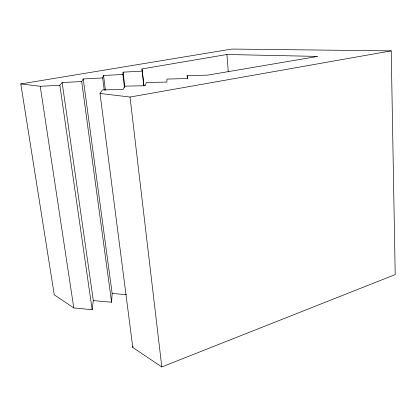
<?xml version="1.0" encoding="UTF-8"?>
<svg xmlns="http://www.w3.org/2000/svg" width="416" height="416" viewBox="0 0 416 416"><rect width="100%" height="100%" fill="white"/><g stroke="black" fill="none" stroke-linecap="round" stroke-linejoin="round"><path stroke-width="0.62" d="M83.247 78.941L81.687 81.572L62.15 82.529L93.309 300.565L111.571 302.224L112.143 293.452L83.247 78.941L102.669 77.953L103.553 75.483L122.855 74.474L123.115 72.155L142.293 71.126L143.952 85.951M93.309 300.565L92.154 309.707L73.793 307.928L54.267 294.84L20.8 83.928L231.722 49.062L391.222 50.866L395.2 274.581L161.808 366.938L132.803 347.495L132.938 346.221M132.803 347.495L100.017 93.444L102.534 89.877L123.084 89.518L124.753 86.154L145.361 85.732L146.229 82.555L166.884 82.072L167.008 79.071L187.694 78.536L187.117 75.696L207.823 75.109L317.741 56.42L226.912 54.486L141.97 68.942L143.848 85.722M92.154 309.707L59.868 85.332L62.15 82.529M100.017 93.444L130.021 97.042L391.222 50.866M20.8 83.928L40.222 86.263L59.868 85.332M112.143 293.452L126.542 294.684M40.222 86.263L73.793 307.928M141.97 68.942L142.293 71.126M81.687 81.572L111.571 302.224M103.553 75.483L105.43 90.288M102.669 77.953L104.224 90.194M123.115 72.155L124.883 86.996M122.855 74.474L124.4 87.381M130.021 97.042L161.808 366.938M187.117 75.696L187.424 78.926M226.912 54.486L228.301 71.926"/></g></svg>
